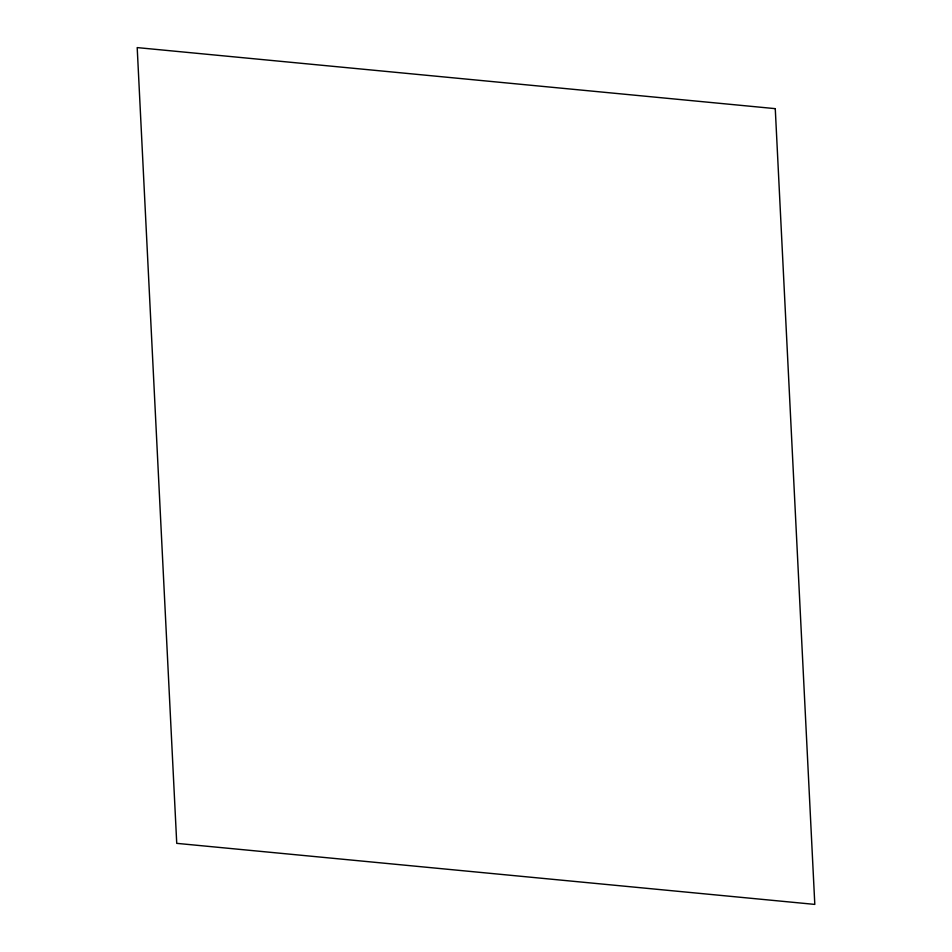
<?xml version="1.0" encoding="UTF-8"?>
<svg xmlns="http://www.w3.org/2000/svg" width="952" height="952" viewBox="0 0 952 952"><rect width="100%" height="100%" fill="white"/><g stroke="black" fill="none" stroke-linecap="round" stroke-linejoin="round"><path stroke-width="1.43" d="M775.261 108.647L137.195 47.6L176.739 843.353L814.805 904.4L775.261 108.647"/></g></svg>
